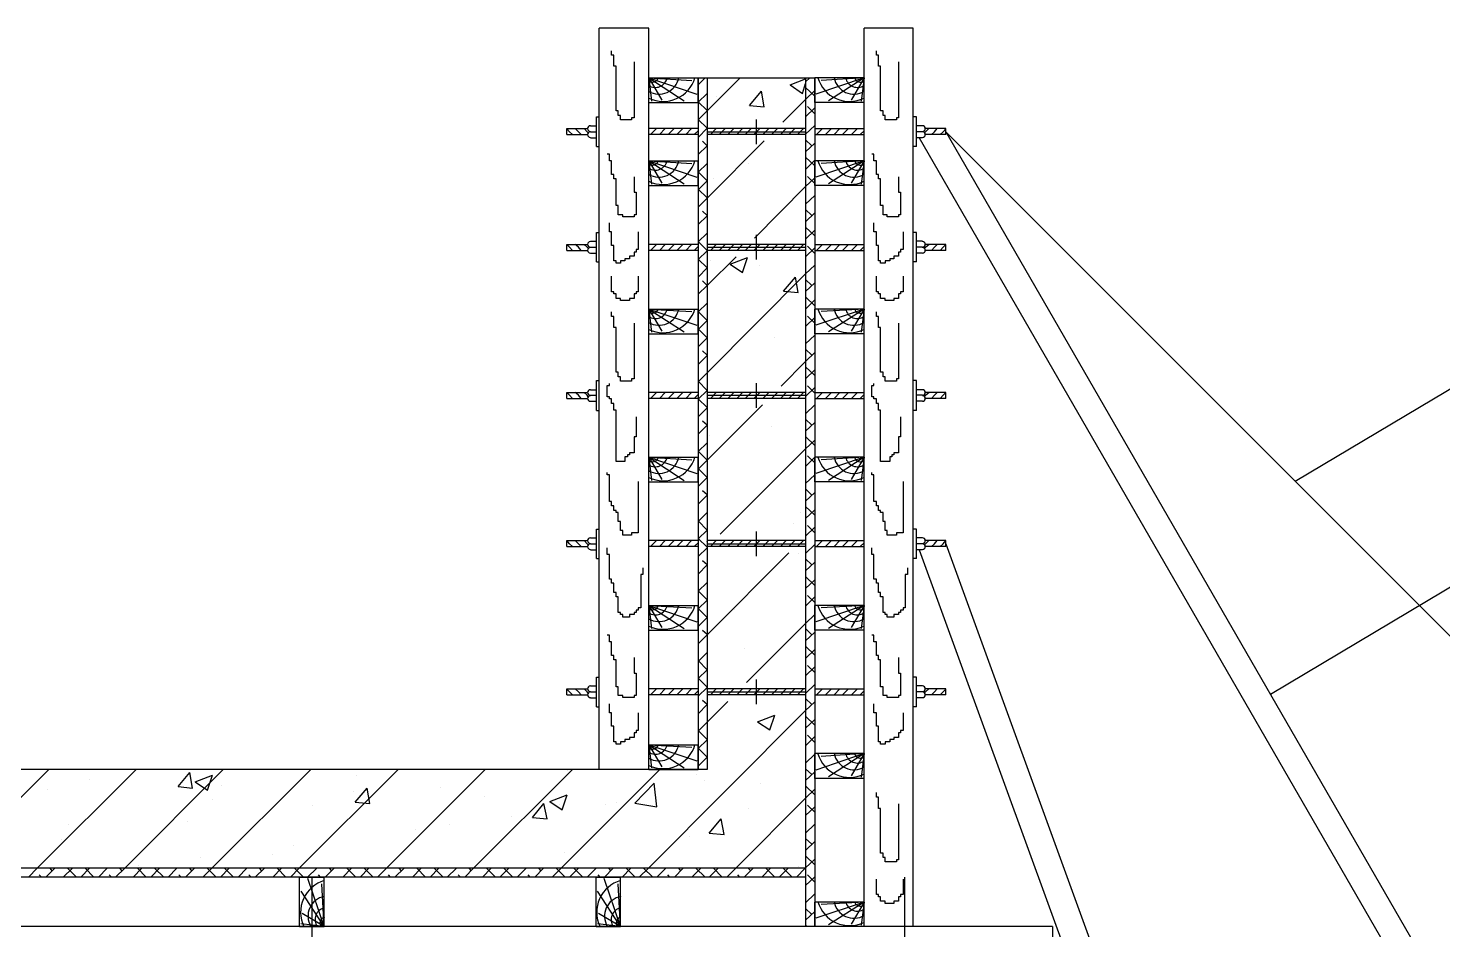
# Model space of a CAD drawing. Header units: metres. Extents: x 0 to 228, y 0 to 136.
# Drawn here: x 99.77 to 139.98, y 82.34 to 107.96 of the extents above; entities that cross this region are included whole.
import ezdxf

# ---------------------------------------------------------------- set-up
doc = ezdxf.new("R2010")
doc.units = ezdxf.units.M
doc.layers.add(' ', color=7, linetype='Continuous')

msp = doc.modelspace()

# ---------------------------------------------------------------- linework, layer by layer
at = {"layer": ' '}
for p, q in [((116, 86.9), (116, 107.96)), ((117.41, 107.96), (116, 107.96)), ((117.41, 86.9), (117.41, 107.96)), ((123.53, 82.43), (123.53, 107.96)), ((124.93, 107.96), (123.53, 107.96)), ((124.93, 82.43), (124.93, 107.96)), ((116.35, 107.2), (116.35, 107.32)), ((116.42, 107.2), (116.35, 107.2)), ((116.42, 106.88), (116.42, 107.2)), ((116.99, 107.01), (116.99, 105.42)), ((123.88, 107.2), (123.88, 107.32)), ((123.94, 107.2), (123.88, 107.2)), ((123.94, 106.88), (123.94, 107.2)), ((124.51, 107.01), (124.51, 105.42)), ((116.48, 106.88), (116.42, 106.88)), ((116.48, 105.61), (116.48, 106.88)), ((124, 106.88), (123.94, 106.88)), ((124, 105.61), (124, 106.88)), ((117.41, 105.85), (117.41, 106.55)), ((117.41, 106.55), (118.42, 105.9)), ((117.41, 106.55), (117.78, 105.92)), ((117.41, 106.55), (117.49, 105.89)), ((117.41, 106.55), (118.63, 106.48)), ((117.41, 106.55), (118.81, 106.55)), ((117.41, 106.55), (118.78, 106.09)), ((118.81, 106.55), (118.81, 86.9)), ((118.81, 106.55), (119.07, 106.55)), ((118.81, 105.85), (118.81, 106.55)), ((118.81, 106.35), (119.01, 106.55)), ((118.82, 106.36), (118.81, 106.37)), ((119.07, 106.55), (119.07, 86.9)), ((119.07, 106.55), (121.87, 106.55)), ((119.07, 105.61), (120.01, 106.55)), ((119.44, 106.54), (119.44, 106.54)), ((121.43, 106.35), (121.87, 106.52)), ((121.43, 106.35), (121.78, 106.11)), ((121.78, 106.11), (121.87, 106.39)), ((121.87, 106.55), (121.87, 84.09)), ((121.87, 106.55), (122.13, 106.55)), ((121.87, 106.44), (121.99, 106.55)), ((122.13, 106.03), (121.87, 106.28)), ((121.87, 105.94), (122.13, 106.19)), ((122.13, 106.55), (122.13, 82.43)), ((123.53, 106.55), (122.13, 106.55)), ((122.13, 105.85), (122.13, 106.55)), ((123.53, 106.55), (122.16, 106.09)), ((123.53, 106.55), (122.31, 106.48)), ((123.53, 106.55), (122.52, 105.9)), ((123.53, 106.55), (123.16, 105.92)), ((123.53, 106.55), (123.45, 105.89)), ((123.53, 105.85), (123.53, 106.55)), ((117.41, 105.85), (118.81, 105.85)), ((118.81, 105.86), (119.07, 106.11)), ((119.07, 105.62), (118.81, 105.87)), ((119.33, 106.02), (119.33, 106.02)), ((120.27, 105.77), (120.61, 106.17)), ((120.27, 105.77), (120.69, 105.73)), ((120.69, 105.73), (120.61, 106.17)), ((121.22, 105.29), (121.87, 105.94)), ((123.53, 105.85), (122.13, 105.85)), ((115.92, 104.6), (115.92, 105.44)), ((115.92, 105.44), (116, 105.44)), ((116, 104.6), (116, 105.44)), ((116.54, 105.61), (116.48, 105.61)), ((116.54, 105.48), (116.54, 105.61)), ((116.61, 105.48), (116.54, 105.48)), ((116.61, 105.36), (116.61, 105.48)), ((116.99, 105.42), (116.92, 105.42)), ((116.92, 105.42), (116.92, 105.36)), ((118.81, 105.36), (119.07, 105.61)), ((119.07, 105.12), (118.81, 105.37)), ((120.47, 104.67), (120.47, 105.37)), ((121.87, 105.44), (122.13, 105.7)), ((122.13, 105.53), (121.92, 105.74)), ((124.07, 105.61), (124, 105.61)), ((124.07, 105.48), (124.07, 105.61)), ((124.13, 105.48), (124.07, 105.48)), ((124.13, 105.36), (124.13, 105.48)), ((124.45, 105.42), (124.45, 105.36)), ((124.51, 105.42), (124.45, 105.42)), ((124.93, 104.6), (124.93, 105.44)), ((125.02, 105.44), (124.93, 105.44)), ((125.02, 104.6), (125.02, 105.44)), ((115.08, 104.94), (115.08, 105.11)), ((115.08, 105.11), (115.67, 105.11)), ((115.16, 105.02), (115.08, 105.1)), ((115.24, 104.94), (115.16, 105.02)), ((115.41, 105.02), (115.32, 105.11)), ((115.49, 104.94), (115.41, 105.02)), ((115.66, 105.02), (115.57, 105.11)), ((115.69, 104.99), (115.66, 105.02)), ((115.75, 105.19), (115.92, 105.19)), ((115.75, 105.02), (115.92, 105.02)), ((116.92, 105.36), (116.61, 105.36)), ((118.81, 105.11), (117.41, 105.11)), ((117.46, 104.94), (117.63, 105.11)), ((117.71, 104.94), (117.88, 105.11)), ((117.96, 104.94), (118.13, 105.11)), ((118.21, 104.94), (118.38, 105.11)), ((118.46, 104.94), (118.62, 105.11)), ((118.7, 104.94), (118.81, 105.05)), ((118.81, 104.86), (119.07, 105.12)), ((121.87, 105.11), (119.07, 105.11)), ((119.07, 105.09), (119.08, 105.11)), ((119.07, 105.02), (121.87, 105.02)), ((119.16, 104.94), (119.33, 105.11)), ((119.41, 104.94), (119.58, 105.11)), ((119.66, 104.94), (119.83, 105.11)), ((119.91, 104.94), (120.07, 105.11)), ((120.15, 104.94), (120.32, 105.11)), ((120.4, 104.94), (120.57, 105.11)), ((120.65, 104.94), (120.82, 105.11)), ((120.9, 104.94), (121.07, 105.11)), ((121.15, 104.94), (121.32, 105.11)), ((121.39, 104.94), (121.56, 105.11)), ((121.64, 104.94), (121.81, 105.11)), ((121.87, 104.95), (122.13, 105.2)), ((122.13, 105.11), (123.53, 105.11)), ((122.18, 104.94), (122.35, 105.11)), ((122.43, 104.94), (122.6, 105.11)), ((122.68, 104.94), (122.84, 105.11)), ((122.92, 104.94), (123.09, 105.11)), ((123.17, 104.94), (123.34, 105.11)), ((123.42, 104.94), (123.53, 105.05)), ((124.45, 105.36), (124.13, 105.36)), ((125.19, 105.19), (125.02, 105.19)), ((125.19, 105.02), (125.02, 105.02)), ((125.25, 104.99), (125.28, 105.02)), ((125.86, 105.11), (125.27, 105.11)), ((125.28, 105.02), (125.37, 105.11)), ((125.45, 104.94), (125.53, 105.02)), ((125.53, 105.02), (125.61, 105.11)), ((125.69, 104.94), (125.78, 105.02)), ((125.78, 105.02), (125.86, 105.1)), ((125.86, 104.94), (125.86, 105.11)), ((125.86, 105.02), (139.9, 80.7)), ((125.86, 105.02), (150.18, 80.7)), ((115.08, 104.94), (115.67, 104.94)), ((115.75, 104.85), (115.92, 104.85)), ((115.92, 104.6), (116, 104.6)), ((118.81, 104.94), (117.41, 104.94)), ((118.81, 104.37), (119.07, 104.62)), ((119.07, 104.62), (118.94, 104.75)), ((121.87, 104.94), (119.07, 104.94)), ((119.07, 103.13), (120.69, 104.76)), ((122.05, 104.62), (121.87, 104.79)), ((121.87, 104.45), (122.13, 104.7)), ((122.13, 104.94), (123.53, 104.94)), ((125.02, 104.6), (124.93, 104.6)), ((125.19, 104.85), (125.02, 104.85)), ((125.1, 104.85), (139.14, 80.54)), ((125.86, 104.94), (125.27, 104.94)), ((116.29, 104.38), (116.23, 104.38)), ((116.29, 104.19), (116.29, 104.38)), ((116.35, 104.19), (116.29, 104.19)), ((116.35, 103.81), (116.35, 104.19)), ((117.41, 103.49), (117.41, 104.19)), ((117.41, 104.19), (118.78, 103.73)), ((117.41, 104.19), (118.81, 104.19)), ((117.41, 104.19), (118.63, 104.12)), ((117.41, 104.19), (117.49, 103.53)), ((117.41, 104.19), (117.78, 103.56)), ((117.41, 104.19), (118.42, 103.54)), ((118.82, 104.37), (118.81, 104.38)), ((118.81, 103.49), (118.81, 104.19)), ((122.13, 104.05), (121.87, 104.3)), ((121.87, 103.95), (122.13, 104.21)), ((122.13, 103.49), (122.13, 104.19)), ((123.53, 104.19), (122.13, 104.19)), ((123.53, 104.19), (122.16, 103.73)), ((123.53, 104.19), (122.31, 104.12)), ((123.53, 104.19), (122.52, 103.54)), ((123.53, 104.19), (123.16, 103.56)), ((123.53, 104.19), (123.45, 103.53)), ((123.53, 103.49), (123.53, 104.19)), ((123.81, 104.38), (123.75, 104.38)), ((123.81, 104.19), (123.81, 104.38)), ((123.88, 104.19), (123.81, 104.19)), ((123.88, 103.81), (123.88, 104.19)), ((116.42, 103.81), (116.35, 103.81)), ((116.42, 103.68), (116.42, 103.81)), ((118.81, 103.87), (119.07, 104.12)), ((119.07, 103.63), (118.81, 103.88)), ((120.25, 104.12), (120.25, 104.12)), ((123.94, 103.81), (123.88, 103.81)), ((123.94, 103.68), (123.94, 103.81)), ((116.48, 103.68), (116.42, 103.68)), ((116.48, 102.92), (116.48, 103.68)), ((116.99, 103.74), (116.99, 103.3)), ((117.41, 103.49), (118.81, 103.49)), ((118.81, 103.37), (119.07, 103.63)), ((119.07, 103.14), (118.81, 103.39)), ((119.24, 103.68), (119.24, 103.68)), ((120.42, 102), (121.87, 103.46)), ((121.87, 103.46), (122.13, 103.71)), ((122.13, 103.55), (121.92, 103.75)), ((123.53, 103.49), (122.13, 103.49)), ((124, 103.68), (123.94, 103.68)), ((124, 102.92), (124, 103.68)), ((124.51, 103.74), (124.51, 103.3)), ((116.99, 103.3), (117.05, 103.3)), ((117.05, 103.3), (117.05, 102.66)), ((118.81, 102.88), (119.07, 103.13)), ((121.87, 102.96), (122.13, 103.21)), ((124.51, 103.3), (124.57, 103.3)), ((124.57, 103.3), (124.57, 102.66)), ((116.54, 102.92), (116.48, 102.92)), ((116.54, 102.66), (116.54, 102.92)), ((116.67, 102.66), (116.54, 102.66)), ((116.67, 102.6), (116.67, 102.66)), ((116.99, 102.6), (116.67, 102.6)), ((116.99, 102.66), (116.99, 102.6)), ((117.05, 102.66), (116.99, 102.66)), ((118.81, 102.38), (119.07, 102.63)), ((119.07, 102.64), (118.94, 102.76)), ((122.05, 102.64), (121.87, 102.81)), ((121.87, 102.46), (122.13, 102.72)), ((124.07, 102.92), (124, 102.92)), ((124.07, 102.66), (124.07, 102.92)), ((124.19, 102.66), (124.07, 102.66)), ((124.19, 102.6), (124.19, 102.66)), ((124.51, 102.6), (124.19, 102.6)), ((124.51, 102.66), (124.51, 102.6)), ((124.57, 102.66), (124.51, 102.66)), ((115.92, 102.16), (116, 102.16)), ((115.92, 101.32), (115.92, 102.16)), ((116, 101.32), (116, 102.16)), ((116.29, 102.18), (116.29, 102.43)), ((116.35, 102.18), (116.29, 102.18)), ((116.35, 101.79), (116.35, 102.18)), ((117.11, 102.18), (117.11, 101.73)), ((118.82, 102.39), (118.81, 102.4)), ((122.13, 102.06), (121.87, 102.31)), ((121.87, 101.97), (122.13, 102.22)), ((123.81, 102.18), (123.81, 102.43)), ((123.88, 102.18), (123.81, 102.18)), ((123.88, 101.79), (123.88, 102.18)), ((124.64, 102.18), (124.64, 101.73)), ((125.02, 102.16), (124.93, 102.16)), ((124.93, 101.32), (124.93, 102.16)), ((125.02, 101.32), (125.02, 102.16)), ((115.08, 101.82), (115.67, 101.82)), ((115.08, 101.65), (115.08, 101.82)), ((115.16, 101.74), (115.08, 101.82)), ((115.41, 101.74), (115.32, 101.82)), ((115.66, 101.74), (115.57, 101.82)), ((115.75, 101.91), (115.92, 101.91)), ((116.42, 101.79), (116.35, 101.79)), ((116.42, 101.35), (116.42, 101.79)), ((118.81, 101.82), (117.41, 101.82)), ((117.46, 101.65), (117.63, 101.82)), ((117.71, 101.65), (117.88, 101.82)), ((117.96, 101.65), (118.13, 101.82)), ((118.21, 101.65), (118.38, 101.82)), ((118.46, 101.65), (118.62, 101.82)), ((118.7, 101.65), (118.81, 101.76)), ((118.81, 101.89), (119.07, 102.14)), ((119.07, 101.65), (118.81, 101.9)), ((121.87, 101.82), (119.07, 101.82)), ((119.07, 101.81), (119.08, 101.82)), ((119.16, 101.65), (119.33, 101.82)), ((119.41, 101.65), (119.58, 101.82)), ((119.66, 101.65), (119.83, 101.82)), ((119.91, 101.65), (120.07, 101.82)), ((120.15, 101.65), (120.32, 101.82)), ((120.4, 101.65), (120.57, 101.82)), ((120.47, 101.39), (120.47, 102.09)), ((120.65, 101.65), (120.82, 101.82)), ((120.9, 101.65), (121.07, 101.82)), ((121.15, 101.65), (121.32, 101.82)), ((121.39, 101.65), (121.56, 101.82)), ((121.64, 101.65), (121.81, 101.82)), ((122.13, 101.56), (121.92, 101.77)), ((122.13, 101.82), (123.53, 101.82)), ((122.18, 101.65), (122.35, 101.82)), ((122.43, 101.65), (122.6, 101.82)), ((122.68, 101.65), (122.84, 101.82)), ((122.92, 101.65), (123.09, 101.82)), ((123.17, 101.65), (123.34, 101.82)), ((123.42, 101.65), (123.53, 101.76)), ((123.94, 101.79), (123.88, 101.79)), ((123.94, 101.35), (123.94, 101.79)), ((125.19, 101.91), (125.02, 101.91)), ((125.86, 101.82), (125.27, 101.82)), ((125.28, 101.74), (125.37, 101.82)), ((125.53, 101.74), (125.61, 101.82)), ((125.78, 101.74), (125.86, 101.82)), ((125.86, 101.65), (125.86, 101.82)), ((115.08, 101.65), (115.67, 101.65)), ((115.24, 101.65), (115.16, 101.74)), ((115.49, 101.65), (115.41, 101.74)), ((115.69, 101.71), (115.66, 101.74)), ((115.75, 101.74), (115.92, 101.74)), ((115.75, 101.57), (115.92, 101.57)), ((116.48, 101.35), (116.42, 101.35)), ((116.48, 101.29), (116.48, 101.35)), ((116.61, 101.35), (116.61, 101.29)), ((116.73, 101.35), (116.61, 101.35)), ((116.86, 101.41), (116.73, 101.41)), ((116.73, 101.41), (116.73, 101.35)), ((116.86, 101.48), (116.86, 101.41)), ((116.99, 101.48), (116.86, 101.48)), ((117.05, 101.6), (116.99, 101.6)), ((116.99, 101.6), (116.99, 101.48)), ((117.11, 101.67), (117.05, 101.67)), ((117.05, 101.67), (117.05, 101.6)), ((117.11, 101.73), (117.11, 101.67)), ((118.81, 101.65), (117.41, 101.65)), ((118.81, 101.39), (119.07, 101.64)), ((119.07, 101.15), (118.81, 101.4)), ((119.07, 101.74), (121.87, 101.74)), ((121.87, 101.65), (119.07, 101.65)), ((119.07, 100.65), (119.89, 101.47)), ((119.16, 101.35), (119.16, 101.35)), ((119.72, 101.26), (120.22, 101.45)), ((120.07, 101.02), (120.22, 101.45)), ((121.87, 101.47), (122.13, 101.72)), ((122.13, 101.65), (123.53, 101.65)), ((124, 101.35), (123.94, 101.35)), ((124, 101.29), (124, 101.35)), ((124.13, 101.35), (124.13, 101.29)), ((124.26, 101.35), (124.13, 101.35)), ((124.26, 101.41), (124.26, 101.35)), ((124.38, 101.41), (124.26, 101.41)), ((124.51, 101.48), (124.38, 101.48)), ((124.38, 101.48), (124.38, 101.41)), ((124.51, 101.6), (124.51, 101.48)), ((124.57, 101.6), (124.51, 101.6)), ((124.57, 101.67), (124.57, 101.6)), ((124.64, 101.67), (124.57, 101.67)), ((124.64, 101.73), (124.64, 101.67)), ((125.19, 101.74), (125.02, 101.74)), ((125.19, 101.57), (125.02, 101.57)), ((125.25, 101.71), (125.28, 101.74)), ((125.86, 101.65), (125.27, 101.65)), ((125.45, 101.65), (125.53, 101.74)), ((125.69, 101.65), (125.78, 101.74)), ((115.92, 101.32), (116, 101.32)), ((116.61, 101.29), (116.48, 101.29)), ((118.81, 100.89), (119.07, 101.15)), ((119.07, 98.17), (121.87, 100.98)), ((119.72, 101.26), (120.07, 101.02)), ((120.55, 101.22), (120.55, 101.22)), ((121.87, 100.98), (122.13, 101.23)), ((124.13, 101.29), (124, 101.29)), ((125.02, 101.32), (124.93, 101.32)), ((116.35, 100.47), (116.35, 100.92)), ((117.11, 100.92), (117.11, 100.47)), ((118.81, 100.4), (119.07, 100.65)), ((119.07, 100.65), (118.94, 100.78)), ((121.24, 100.49), (121.58, 100.89)), ((121.66, 100.45), (121.58, 100.89)), ((122.05, 100.65), (121.87, 100.82)), ((121.87, 100.48), (122.13, 100.73)), ((123.88, 100.47), (123.88, 100.92)), ((124.64, 100.92), (124.64, 100.47)), ((116.42, 100.47), (116.35, 100.47)), ((116.42, 100.41), (116.42, 100.47)), ((116.48, 100.41), (116.42, 100.41)), ((116.48, 100.28), (116.48, 100.41)), ((116.61, 100.28), (116.48, 100.28)), ((116.61, 100.22), (116.61, 100.28)), ((116.86, 100.22), (116.61, 100.22)), ((116.86, 100.28), (116.86, 100.22)), ((116.99, 100.28), (116.86, 100.28)), ((117.05, 100.41), (116.99, 100.41)), ((116.99, 100.41), (116.99, 100.28)), ((117.05, 100.47), (117.05, 100.41)), ((117.11, 100.47), (117.05, 100.47)), ((118.82, 100.4), (118.81, 100.41)), ((118.81, 99.9), (119.07, 100.15)), ((121.24, 100.49), (121.66, 100.45)), ((122.13, 100.07), (121.87, 100.33)), ((121.87, 99.98), (122.13, 100.24)), ((123.94, 100.47), (123.88, 100.47)), ((123.94, 100.41), (123.94, 100.47)), ((124, 100.41), (123.94, 100.41)), ((124, 100.28), (124, 100.41)), ((124.13, 100.28), (124, 100.28)), ((124.13, 100.22), (124.13, 100.28)), ((124.38, 100.22), (124.13, 100.22)), ((124.51, 100.28), (124.38, 100.28)), ((124.38, 100.28), (124.38, 100.22)), ((124.51, 100.41), (124.51, 100.28)), ((124.57, 100.41), (124.51, 100.41)), ((124.64, 100.47), (124.57, 100.47)), ((124.57, 100.47), (124.57, 100.41)), ((116.35, 99.77), (116.35, 99.9)), ((116.42, 99.77), (116.35, 99.77)), ((116.42, 99.46), (116.42, 99.77)), ((117.41, 99.98), (118.78, 99.52)), ((117.41, 99.98), (118.81, 99.98)), ((117.41, 99.98), (118.63, 99.91)), ((117.41, 99.28), (117.41, 99.98)), ((117.41, 99.98), (117.49, 99.32)), ((117.41, 99.98), (117.78, 99.35)), ((117.41, 99.98), (118.42, 99.33)), ((118.81, 99.28), (118.81, 99.98)), ((119.07, 99.66), (118.81, 99.91)), ((121.87, 99.49), (122.13, 99.74)), ((122.13, 99.58), (121.92, 99.78)), ((122.13, 99.28), (122.13, 99.98)), ((123.53, 99.98), (122.13, 99.98)), ((123.53, 99.98), (122.16, 99.52)), ((123.53, 99.98), (122.31, 99.91)), ((123.53, 99.98), (122.52, 99.33)), ((123.53, 99.98), (123.16, 99.35)), ((123.53, 99.98), (123.45, 99.32)), ((123.53, 99.28), (123.53, 99.98)), ((123.88, 99.77), (123.88, 99.9)), ((123.94, 99.77), (123.88, 99.77)), ((123.94, 99.46), (123.94, 99.77)), ((116.48, 99.46), (116.42, 99.46)), ((116.48, 98.19), (116.48, 99.46)), ((116.99, 99.58), (116.99, 98)), ((118.81, 99.4), (119.07, 99.66)), ((119.07, 99.16), (118.81, 99.42)), ((124, 99.46), (123.94, 99.46)), ((124, 98.19), (124, 99.46)), ((124.51, 99.58), (124.51, 98)), ((117.41, 99.28), (118.81, 99.28)), ((118.81, 98.91), (119.07, 99.16)), ((119.07, 99.01), (119.07, 99.01)), ((120.99, 99.17), (120.99, 99.17)), ((121.87, 98.99), (122.13, 99.24)), ((123.53, 99.28), (122.13, 99.28)), ((118.81, 98.41), (119.07, 98.66)), ((119.07, 98.67), (118.94, 98.79)), ((122.05, 98.67), (121.87, 98.84)), ((121.87, 98.49), (122.13, 98.75)), ((116.54, 98.19), (116.48, 98.19)), ((116.54, 98.06), (116.54, 98.19)), ((118.82, 98.42), (118.81, 98.42)), ((118.81, 97.91), (119.07, 98.17)), ((121.17, 97.79), (121.87, 98.49)), ((122.13, 98.09), (121.87, 98.34)), ((121.87, 98), (122.13, 98.25)), ((124.07, 98.19), (124, 98.19)), ((124.07, 98.06), (124.07, 98.19)), ((135.79, 95.09), (141.21, 98.32)), ((115.92, 97.1), (115.92, 97.95)), ((115.92, 97.95), (116, 97.95)), ((116, 97.1), (116, 97.95)), ((116.23, 97.81), (116.29, 97.81)), ((116.23, 97.49), (116.23, 97.81)), ((116.29, 97.81), (116.29, 97.87)), ((116.61, 98.06), (116.54, 98.06)), ((116.61, 97.93), (116.61, 98.06)), ((116.92, 97.93), (116.61, 97.93)), ((116.92, 98), (116.92, 97.93)), ((116.99, 98), (116.92, 98)), ((119.07, 97.67), (118.81, 97.93)), ((120.47, 97.17), (120.47, 97.88)), ((121.87, 97.5), (122.13, 97.75)), ((122.13, 97.59), (121.92, 97.8)), ((123.75, 97.49), (123.75, 97.81)), ((123.75, 97.81), (123.81, 97.81)), ((123.81, 97.81), (123.81, 97.87)), ((124.13, 98.06), (124.07, 98.06)), ((124.13, 97.93), (124.13, 98.06)), ((124.45, 97.93), (124.13, 97.93)), ((124.51, 98), (124.45, 98)), ((124.45, 98), (124.45, 97.93)), ((124.93, 97.1), (124.93, 97.95)), ((125.02, 97.95), (124.93, 97.95)), ((125.02, 97.1), (125.02, 97.95)), ((115.08, 97.61), (115.67, 97.61)), ((115.08, 97.44), (115.08, 97.61)), ((115.16, 97.53), (115.08, 97.61)), ((115.08, 97.44), (115.67, 97.44)), ((115.24, 97.44), (115.16, 97.53)), ((115.41, 97.53), (115.32, 97.61)), ((115.49, 97.44), (115.41, 97.53)), ((115.66, 97.53), (115.57, 97.61)), ((115.69, 97.49), (115.66, 97.53)), ((115.75, 97.69), (115.92, 97.69)), ((115.75, 97.53), (115.92, 97.53)), ((115.75, 97.36), (115.92, 97.36)), ((116.29, 97.49), (116.23, 97.49)), ((116.29, 97.43), (116.29, 97.49)), ((116.35, 97.43), (116.29, 97.43)), ((116.35, 97.3), (116.35, 97.43)), ((118.81, 97.61), (117.41, 97.61)), ((118.81, 97.44), (117.41, 97.44)), ((117.46, 97.44), (117.63, 97.61)), ((117.71, 97.44), (117.88, 97.61)), ((117.96, 97.44), (118.13, 97.61)), ((118.21, 97.44), (118.38, 97.61)), ((118.46, 97.44), (118.62, 97.61)), ((118.7, 97.44), (118.81, 97.55)), ((118.81, 97.42), (119.07, 97.67)), ((119.07, 97.18), (118.81, 97.43)), ((121.87, 97.61), (119.07, 97.61)), ((119.07, 97.59), (119.08, 97.61)), ((119.07, 97.53), (121.87, 97.53)), ((121.87, 97.44), (119.07, 97.44)), ((119.16, 97.44), (119.33, 97.61)), ((119.41, 97.44), (119.58, 97.61)), ((119.66, 97.44), (119.83, 97.61)), ((119.91, 97.44), (120.07, 97.61)), ((120.15, 97.44), (120.32, 97.61)), ((120.4, 97.44), (120.57, 97.61)), ((120.65, 97.44), (120.82, 97.61)), ((120.9, 97.44), (121.07, 97.61)), ((121.15, 97.44), (121.32, 97.61)), ((121.39, 97.44), (121.56, 97.61)), ((121.64, 97.44), (121.81, 97.61)), ((122.13, 97.61), (123.53, 97.61)), ((122.13, 97.44), (123.53, 97.44)), ((122.18, 97.44), (122.35, 97.61)), ((122.43, 97.44), (122.6, 97.61)), ((122.68, 97.44), (122.84, 97.61)), ((122.92, 97.44), (123.09, 97.61)), ((123.17, 97.44), (123.34, 97.61)), ((123.42, 97.44), (123.53, 97.55)), ((123.81, 97.49), (123.75, 97.49)), ((123.81, 97.43), (123.81, 97.49)), ((123.88, 97.43), (123.81, 97.43)), ((123.88, 97.3), (123.88, 97.43)), ((125.19, 97.69), (125.02, 97.69)), ((125.19, 97.53), (125.02, 97.53)), ((125.19, 97.36), (125.02, 97.36)), ((125.25, 97.49), (125.28, 97.53)), ((125.86, 97.61), (125.27, 97.61)), ((125.86, 97.44), (125.27, 97.44)), ((125.28, 97.53), (125.37, 97.61)), ((125.45, 97.44), (125.53, 97.53)), ((125.53, 97.53), (125.61, 97.61)), ((125.69, 97.44), (125.78, 97.53)), ((125.78, 97.53), (125.86, 97.61)), ((125.86, 97.44), (125.86, 97.61)), ((115.92, 97.1), (116, 97.1)), ((116.42, 97.3), (116.35, 97.3)), ((116.42, 97.11), (116.42, 97.3)), ((116.48, 97.11), (116.42, 97.11)), ((116.48, 95.65), (116.48, 97.11)), ((118.81, 96.92), (119.07, 97.17)), ((119.07, 95.69), (120.64, 97.26)), ((121.87, 97), (122.13, 97.26)), ((123.94, 97.3), (123.88, 97.3)), ((123.94, 97.11), (123.94, 97.3)), ((124, 97.11), (123.94, 97.11)), ((124, 95.65), (124, 97.11)), ((125.02, 97.1), (124.93, 97.1)), ((117.05, 96.92), (117.05, 96.35)), ((118.81, 96.43), (119.07, 96.68)), ((119.07, 96.68), (118.94, 96.8)), ((120.9, 96.63), (120.9, 96.63)), ((122.05, 96.68), (121.87, 96.85)), ((121.87, 96.51), (122.13, 96.76)), ((124.57, 96.92), (124.57, 96.35)), ((116.99, 96.35), (116.99, 95.9)), ((117.05, 96.35), (116.99, 96.35)), ((118.82, 96.43), (118.81, 96.44)), ((118.81, 95.93), (119.07, 96.18)), ((119.14, 96.4), (119.14, 96.4)), ((122.13, 96.1), (121.87, 96.36)), ((121.87, 96.01), (122.13, 96.26)), ((124.57, 96.35), (124.51, 96.35)), ((124.51, 96.35), (124.51, 95.9)), ((116.8, 95.78), (116.73, 95.78)), ((116.73, 95.78), (116.73, 95.65)), ((116.86, 95.84), (116.8, 95.84)), ((116.8, 95.84), (116.8, 95.78)), ((116.86, 95.9), (116.86, 95.84)), ((116.99, 95.9), (116.86, 95.9)), ((117.41, 95.77), (118.78, 95.31)), ((117.41, 95.07), (117.41, 95.77)), ((117.41, 95.77), (117.49, 95.11)), ((117.41, 95.77), (117.78, 95.14)), ((117.41, 95.77), (118.42, 95.11)), ((117.41, 95.77), (118.81, 95.77)), ((117.41, 95.77), (118.63, 95.7)), ((119.07, 95.69), (118.81, 95.94)), ((118.81, 95.07), (118.81, 95.77)), ((119.44, 93.58), (121.87, 96.01)), ((121.87, 95.51), (122.13, 95.77)), ((122.13, 95.61), (121.92, 95.81)), ((122.13, 95.07), (122.13, 95.77)), ((123.53, 95.77), (122.13, 95.77)), ((123.53, 95.77), (122.16, 95.31)), ((123.53, 95.77), (122.31, 95.7)), ((123.53, 95.77), (122.52, 95.11)), ((123.53, 95.77), (123.16, 95.14)), ((123.53, 95.77), (123.45, 95.11)), ((123.53, 95.07), (123.53, 95.77)), ((124.26, 95.78), (124.26, 95.65)), ((124.32, 95.78), (124.26, 95.78)), ((124.32, 95.84), (124.32, 95.78)), ((124.38, 95.84), (124.32, 95.84)), ((124.51, 95.9), (124.38, 95.9)), ((124.38, 95.9), (124.38, 95.84)), ((116.23, 95.27), (116.23, 95.34)), ((116.73, 95.65), (116.48, 95.65)), ((118.81, 95.43), (119.07, 95.69)), ((119.07, 95.19), (118.81, 95.45)), ((123.75, 95.27), (123.75, 95.34)), ((124.26, 95.65), (124, 95.65)), ((116.29, 95.27), (116.23, 95.27)), ((116.29, 94.51), (116.29, 95.27)), ((117.11, 95.08), (117.11, 93.62)), ((117.41, 95.07), (118.81, 95.07)), ((118.81, 94.94), (119.07, 95.19)), ((121.87, 95.02), (122.13, 95.27)), ((123.53, 95.07), (122.13, 95.07)), ((123.81, 95.27), (123.75, 95.27)), ((123.81, 94.51), (123.81, 95.27)), ((124.64, 95.08), (124.64, 93.62)), ((116.35, 94.51), (116.29, 94.51)), ((116.35, 94.39), (116.35, 94.51)), ((118.81, 94.44), (119.07, 94.69)), ((119.07, 94.7), (118.94, 94.82)), ((122.05, 94.69), (121.87, 94.87)), ((121.87, 94.52), (122.13, 94.77)), ((123.88, 94.51), (123.81, 94.51)), ((123.88, 94.39), (123.88, 94.51)), ((116.42, 94.39), (116.35, 94.39)), ((116.42, 94.26), (116.42, 94.39)), ((116.48, 94.26), (116.42, 94.26)), ((116.48, 94.2), (116.48, 94.26)), ((116.54, 94.2), (116.48, 94.2)), ((116.54, 93.94), (116.54, 94.2)), ((118.82, 94.45), (118.81, 94.45)), ((118.81, 93.94), (119.07, 94.2)), ((121.71, 94.21), (121.71, 94.21)), ((122.13, 94.12), (121.87, 94.37)), ((121.87, 94.03), (122.13, 94.28)), ((123.94, 94.39), (123.88, 94.39)), ((123.94, 94.26), (123.94, 94.39)), ((124, 94.26), (123.94, 94.26)), ((124, 94.2), (124, 94.26)), ((124.07, 94.2), (124, 94.2)), ((124.07, 93.94), (124.07, 94.2)), ((115.92, 92.89), (115.92, 93.73)), ((115.92, 93.73), (116, 93.73)), ((116, 92.89), (116, 93.73)), ((116.61, 93.94), (116.54, 93.94)), ((116.61, 93.69), (116.61, 93.94)), ((119.07, 93.7), (118.81, 93.96)), ((121.53, 93.9), (121.53, 93.9)), ((121.87, 93.53), (122.13, 93.78)), ((122.13, 93.62), (121.92, 93.83)), ((124.13, 93.94), (124.07, 93.94)), ((124.13, 93.69), (124.13, 93.94)), ((124.93, 92.89), (124.93, 93.73)), ((125.02, 93.73), (124.93, 93.73)), ((125.02, 92.89), (125.02, 93.73)), ((115.08, 93.4), (115.67, 93.4)), ((115.08, 93.23), (115.08, 93.4)), ((115.16, 93.31), (115.08, 93.4)), ((115.24, 93.23), (115.16, 93.31)), ((115.41, 93.31), (115.32, 93.4)), ((115.49, 93.23), (115.41, 93.31)), ((115.66, 93.31), (115.57, 93.4)), ((115.69, 93.28), (115.66, 93.31)), ((115.75, 93.48), (115.92, 93.48)), ((115.75, 93.31), (115.92, 93.31)), ((116.67, 93.69), (116.61, 93.69)), ((116.67, 93.56), (116.67, 93.69)), ((116.92, 93.56), (116.67, 93.56)), ((116.92, 93.62), (116.92, 93.56)), ((117.11, 93.62), (116.92, 93.62)), ((118.81, 93.4), (117.41, 93.4)), ((117.46, 93.23), (117.63, 93.4)), ((117.71, 93.23), (117.88, 93.4)), ((117.96, 93.23), (118.13, 93.4)), ((118.21, 93.23), (118.38, 93.4)), ((118.46, 93.23), (118.62, 93.4)), ((118.7, 93.23), (118.81, 93.34)), ((118.81, 93.45), (119.07, 93.7)), ((119.07, 93.21), (118.81, 93.46)), ((121.87, 93.4), (119.07, 93.4)), ((119.07, 93.38), (119.08, 93.4)), ((119.07, 93.31), (121.87, 93.31)), ((119.16, 93.23), (119.33, 93.4)), ((119.41, 93.23), (119.58, 93.4)), ((119.66, 93.23), (119.83, 93.4)), ((119.91, 93.23), (120.07, 93.4)), ((120.15, 93.23), (120.32, 93.4)), ((120.4, 93.23), (120.57, 93.4)), ((120.47, 92.96), (120.47, 93.66)), ((120.65, 93.23), (120.82, 93.4)), ((120.9, 93.23), (121.07, 93.4)), ((121.15, 93.23), (121.32, 93.4)), ((121.39, 93.23), (121.56, 93.4)), ((121.64, 93.23), (121.81, 93.4)), ((122.13, 93.4), (123.53, 93.4)), ((122.18, 93.23), (122.35, 93.4)), ((122.43, 93.23), (122.6, 93.4)), ((122.68, 93.23), (122.84, 93.4)), ((122.92, 93.23), (123.09, 93.4)), ((123.17, 93.23), (123.34, 93.4)), ((123.42, 93.23), (123.53, 93.34)), ((124.19, 93.69), (124.13, 93.69)), ((124.19, 93.56), (124.19, 93.69)), ((124.45, 93.56), (124.19, 93.56)), ((124.64, 93.62), (124.45, 93.62)), ((124.45, 93.62), (124.45, 93.56)), ((125.19, 93.48), (125.02, 93.48)), ((125.19, 93.31), (125.02, 93.31)), ((125.25, 93.28), (125.28, 93.31)), ((125.86, 93.4), (125.27, 93.4)), ((125.28, 93.31), (125.37, 93.4)), ((125.45, 93.23), (125.53, 93.31)), ((125.53, 93.31), (125.61, 93.4)), ((125.69, 93.23), (125.78, 93.31)), ((125.78, 93.31), (125.86, 93.4)), ((125.86, 93.23), (125.86, 93.4)), ((125.86, 93.31), (130.45, 80.7)), ((115.08, 93.23), (115.67, 93.23)), ((115.75, 93.14), (115.92, 93.14)), ((116.23, 93.01), (116.23, 93.2)), ((116.29, 93.01), (116.23, 93.01)), ((116.29, 92.31), (116.29, 93.01)), ((118.81, 93.23), (117.41, 93.23)), ((118.81, 92.95), (119.07, 93.2)), ((121.87, 93.23), (119.07, 93.23)), ((119.07, 90.72), (121.39, 93.05)), ((121.68, 93.03), (121.68, 93.03)), ((121.87, 93.03), (122.13, 93.29)), ((122.13, 93.23), (123.53, 93.23)), ((123.75, 93.01), (123.75, 93.2)), ((123.81, 93.01), (123.75, 93.01)), ((123.81, 92.31), (123.81, 93.01)), ((125.19, 93.14), (125.02, 93.14)), ((125.1, 93.14), (129.69, 80.54)), ((125.86, 93.23), (125.27, 93.23)), ((115.92, 92.89), (116, 92.89)), ((117.24, 92.63), (117.24, 92.44)), ((118.81, 92.45), (119.07, 92.71)), ((119.07, 92.71), (118.94, 92.83)), ((122.05, 92.71), (121.87, 92.88)), ((121.87, 92.54), (122.13, 92.79)), ((124.77, 92.63), (124.77, 92.44)), ((125.02, 92.89), (124.93, 92.89)), ((116.35, 92.31), (116.29, 92.31)), ((116.35, 92.19), (116.35, 92.31)), ((116.42, 92.19), (116.35, 92.19)), ((116.42, 91.93), (116.42, 92.19)), ((117.18, 92.44), (117.18, 91.49)), ((117.24, 92.44), (117.18, 92.44)), ((118.82, 92.46), (118.81, 92.47)), ((118.81, 91.96), (119.07, 92.21)), ((122.13, 92.13), (121.87, 92.38)), ((121.87, 92.04), (122.13, 92.29)), ((123.88, 92.31), (123.81, 92.31)), ((123.88, 92.19), (123.88, 92.31)), ((123.94, 92.19), (123.88, 92.19)), ((123.94, 91.93), (123.94, 92.19)), ((124.77, 92.44), (124.7, 92.44)), ((124.7, 92.44), (124.7, 91.49)), ((135.09, 89.04), (140.51, 92.27)), ((116.48, 91.93), (116.42, 91.93)), ((116.48, 91.8), (116.48, 91.93)), ((116.54, 91.8), (116.48, 91.8)), ((116.54, 91.36), (116.54, 91.8)), ((119.07, 91.72), (118.81, 91.97)), ((118.81, 91.46), (119.07, 91.71)), ((121.87, 91.54), (122.13, 91.8)), ((122.13, 91.64), (121.92, 91.84)), ((124, 91.93), (123.94, 91.93)), ((124, 91.8), (124, 91.93)), ((124.07, 91.8), (124, 91.8)), ((124.07, 91.36), (124.07, 91.8)), ((116.61, 91.36), (116.54, 91.36)), ((116.61, 91.3), (116.61, 91.36)), ((116.67, 91.3), (116.61, 91.3)), ((116.67, 91.23), (116.67, 91.3)), ((116.86, 91.3), (116.86, 91.23)), ((116.99, 91.3), (116.86, 91.3)), ((117.05, 91.36), (116.99, 91.36)), ((116.99, 91.36), (116.99, 91.3)), ((117.11, 91.42), (117.05, 91.42)), ((117.05, 91.42), (117.05, 91.36)), ((117.18, 91.49), (117.11, 91.49)), ((117.11, 91.49), (117.11, 91.42)), ((117.41, 91.56), (118.78, 91.09)), ((117.41, 91.56), (118.81, 91.56)), ((117.41, 91.56), (118.63, 91.49)), ((117.41, 90.86), (117.41, 91.56)), ((117.41, 91.56), (117.49, 90.9)), ((117.41, 91.56), (117.78, 90.93)), ((117.41, 91.56), (118.42, 90.9)), ((118.81, 90.86), (118.81, 91.56)), ((119.07, 91.22), (118.81, 91.47)), ((119.86, 91.44), (119.86, 91.44)), ((121.87, 91.05), (122.13, 91.3)), ((122.13, 90.86), (122.13, 91.56)), ((123.53, 91.56), (122.13, 91.56)), ((123.53, 91.56), (122.16, 91.09)), ((123.53, 91.56), (122.31, 91.49)), ((123.53, 91.56), (122.52, 90.9)), ((123.53, 91.56), (123.16, 90.93)), ((123.53, 91.56), (123.45, 90.9)), ((123.53, 90.86), (123.53, 91.56)), ((124.13, 91.36), (124.07, 91.36)), ((124.13, 91.3), (124.13, 91.36)), ((124.19, 91.3), (124.13, 91.3)), ((124.19, 91.23), (124.19, 91.3)), ((124.51, 91.3), (124.38, 91.3)), ((124.38, 91.3), (124.38, 91.23)), ((124.51, 91.36), (124.51, 91.3)), ((124.57, 91.36), (124.51, 91.36)), ((124.57, 91.42), (124.57, 91.36)), ((124.64, 91.42), (124.57, 91.42)), ((124.64, 91.49), (124.64, 91.42)), ((124.7, 91.49), (124.64, 91.49)), ((116.86, 91.23), (116.67, 91.23)), ((118.81, 90.96), (119.07, 91.22)), ((120.19, 89.37), (121.87, 91.05)), ((122.05, 90.72), (121.87, 90.9)), ((124.38, 91.23), (124.19, 91.23)), ((116.29, 90.71), (116.23, 90.71)), ((116.29, 90.52), (116.29, 90.71)), ((116.35, 90.52), (116.29, 90.52)), ((116.35, 90.14), (116.35, 90.52)), ((117.41, 90.86), (118.81, 90.86)), ((118.81, 90.47), (119.07, 90.72)), ((119.07, 90.73), (118.94, 90.85)), ((121.87, 90.55), (122.13, 90.8)), ((123.53, 90.86), (122.13, 90.86)), ((123.81, 90.71), (123.75, 90.71)), ((123.81, 90.52), (123.81, 90.71)), ((123.88, 90.52), (123.81, 90.52)), ((123.88, 90.14), (123.88, 90.52)), ((116.42, 90.14), (116.35, 90.14)), ((116.42, 90.01), (116.42, 90.14)), ((118.82, 90.48), (118.81, 90.48)), ((118.81, 89.97), (119.07, 90.22)), ((120.13, 90.33), (120.13, 90.33)), ((122.13, 90.15), (121.87, 90.4)), ((121.87, 90.05), (122.13, 90.31)), ((123.94, 90.14), (123.88, 90.14)), ((123.94, 90.01), (123.94, 90.14)), ((116.48, 90.01), (116.42, 90.01)), ((116.48, 89.25), (116.48, 90.01)), ((116.99, 90.08), (116.99, 89.63)), ((119.07, 89.73), (118.81, 89.99)), ((118.81, 89.48), (119.07, 89.73)), ((121.87, 89.56), (122.13, 89.81)), ((122.13, 89.65), (121.92, 89.85)), ((124, 90.01), (123.94, 90.01)), ((124, 89.25), (124, 90.01)), ((124.51, 90.08), (124.51, 89.63)), ((115.92, 89.52), (116, 89.52)), ((115.92, 88.68), (115.92, 89.52)), ((116, 88.68), (116, 89.52)), ((116.99, 89.63), (117.05, 89.63)), ((117.05, 89.63), (117.05, 89)), ((119.07, 89.24), (118.81, 89.49)), ((120.47, 88.75), (120.47, 89.45)), ((121.87, 89.06), (122.13, 89.31)), ((124.51, 89.63), (124.57, 89.63)), ((124.57, 89.63), (124.57, 89)), ((125.02, 89.52), (124.93, 89.52)), ((124.93, 88.68), (124.93, 89.52)), ((125.02, 88.68), (125.02, 89.52)), ((115.08, 89.19), (115.67, 89.19)), ((115.08, 89.02), (115.08, 89.19)), ((115.16, 89.1), (115.08, 89.18)), ((115.08, 89.02), (115.67, 89.02)), ((115.24, 89.02), (115.16, 89.1)), ((115.41, 89.1), (115.32, 89.19)), ((115.49, 89.02), (115.41, 89.1)), ((115.66, 89.1), (115.57, 89.19)), ((115.69, 89.07), (115.66, 89.1)), ((115.75, 89.27), (115.92, 89.27)), ((115.75, 89.1), (115.92, 89.1)), ((115.75, 88.93), (115.92, 88.93)), ((116.54, 89.25), (116.48, 89.25)), ((116.54, 89), (116.54, 89.25)), ((116.67, 89), (116.54, 89)), ((116.67, 88.94), (116.67, 89)), ((116.99, 88.94), (116.67, 88.94)), ((116.99, 89), (116.99, 88.94)), ((117.05, 89), (116.99, 89)), ((118.81, 89.19), (117.41, 89.19)), ((118.81, 89.02), (117.41, 89.02)), ((117.46, 89.02), (117.63, 89.19)), ((117.71, 89.02), (117.88, 89.19)), ((117.96, 89.02), (118.13, 89.19)), ((118.21, 89.02), (118.38, 89.19)), ((118.46, 89.02), (118.62, 89.19)), ((118.7, 89.02), (118.81, 89.13)), ((118.81, 88.98), (119.07, 89.23)), ((121.87, 89.19), (119.07, 89.19)), ((119.07, 89.17), (119.08, 89.19)), ((119.07, 89.1), (121.87, 89.1)), ((121.87, 89.02), (119.07, 89.02)), ((119.16, 89.02), (119.33, 89.19)), ((119.41, 89.02), (119.58, 89.19)), ((119.66, 89.02), (119.83, 89.19)), ((119.91, 89.02), (120.07, 89.19)), ((120.15, 89.02), (120.32, 89.19)), ((120.4, 89.02), (120.57, 89.19)), ((120.65, 89.02), (120.82, 89.19)), ((120.9, 89.02), (121.07, 89.19)), ((121.15, 89.02), (121.32, 89.19)), ((121.39, 89.02), (121.56, 89.19)), ((121.64, 89.02), (121.81, 89.19)), ((122.05, 88.74), (121.87, 88.91)), ((122.13, 89.19), (123.53, 89.19)), ((122.13, 89.02), (123.53, 89.02)), ((122.18, 89.02), (122.35, 89.19)), ((122.43, 89.02), (122.6, 89.19)), ((122.68, 89.02), (122.84, 89.19)), ((122.92, 89.02), (123.09, 89.19)), ((123.17, 89.02), (123.34, 89.19)), ((123.42, 89.02), (123.53, 89.13)), ((124.07, 89.25), (124, 89.25)), ((124.07, 89), (124.07, 89.25)), ((124.19, 89), (124.07, 89)), ((124.19, 88.94), (124.19, 89)), ((124.51, 88.94), (124.19, 88.94)), ((124.57, 89), (124.51, 89)), ((124.51, 89), (124.51, 88.94)), ((125.19, 89.27), (125.02, 89.27)), ((125.19, 89.1), (125.02, 89.1)), ((125.19, 88.93), (125.02, 88.93)), ((125.25, 89.07), (125.28, 89.1)), ((125.86, 89.19), (125.27, 89.19)), ((125.86, 89.02), (125.27, 89.02)), ((125.28, 89.1), (125.37, 89.19)), ((125.45, 89.02), (125.53, 89.1)), ((125.53, 89.1), (125.61, 89.19)), ((125.69, 89.02), (125.78, 89.1)), ((125.78, 89.1), (125.86, 89.18)), ((125.86, 89.02), (125.86, 89.19)), ((115.92, 88.68), (116, 88.68)), ((116.29, 88.51), (116.29, 88.76)), ((116.35, 88.51), (116.29, 88.51)), ((116.35, 88.13), (116.35, 88.51)), ((117.11, 88.51), (117.11, 88.07)), ((117.4, 84.09), (121.87, 88.57)), ((118.81, 88.48), (119.07, 88.74)), ((118.82, 88.49), (118.81, 88.5)), ((119.07, 88.74), (118.94, 88.86)), ((119.07, 88.24), (119.66, 88.83)), ((121.87, 88.57), (122.13, 88.82)), ((123.81, 88.51), (123.81, 88.76)), ((123.88, 88.51), (123.81, 88.51)), ((123.88, 88.13), (123.88, 88.51)), ((124.64, 88.51), (124.64, 88.07)), ((125.02, 88.68), (124.93, 88.68)), ((116.42, 88.13), (116.35, 88.13)), ((116.42, 87.68), (116.42, 88.13)), ((118.81, 87.99), (119.07, 88.24)), ((120.5, 88.25), (120.99, 88.44)), ((120.5, 88.25), (120.85, 88.02)), ((120.85, 88.02), (120.99, 88.44)), ((122.13, 88.16), (121.87, 88.41)), ((121.87, 88.07), (122.13, 88.32)), ((123.94, 88.13), (123.88, 88.13)), ((123.94, 87.68), (123.94, 88.13)), ((116.48, 87.68), (116.42, 87.68)), ((116.48, 87.62), (116.48, 87.68)), ((116.61, 87.68), (116.61, 87.62)), ((116.73, 87.68), (116.61, 87.68)), ((116.73, 87.75), (116.73, 87.68)), ((116.86, 87.75), (116.73, 87.75)), ((116.86, 87.81), (116.86, 87.75)), ((116.99, 87.81), (116.86, 87.81)), ((116.99, 87.94), (116.99, 87.81)), ((117.05, 87.94), (116.99, 87.94)), ((117.05, 88), (117.05, 87.94)), ((117.11, 88), (117.05, 88)), ((117.11, 88.07), (117.11, 88)), ((119.07, 87.75), (118.81, 88)), ((118.81, 87.49), (119.07, 87.74)), ((121.87, 87.57), (122.13, 87.83)), ((122.13, 87.66), (121.92, 87.87)), ((124, 87.68), (123.94, 87.68)), ((124, 87.62), (124, 87.68)), ((124.26, 87.68), (124.13, 87.68)), ((124.13, 87.68), (124.13, 87.62)), ((124.38, 87.75), (124.26, 87.75)), ((124.26, 87.75), (124.26, 87.68)), ((124.51, 87.81), (124.38, 87.81)), ((124.38, 87.81), (124.38, 87.75)), ((124.57, 87.94), (124.51, 87.94)), ((124.51, 87.94), (124.51, 87.81)), ((124.57, 88), (124.57, 87.94)), ((124.64, 88), (124.57, 88)), ((124.64, 88.07), (124.64, 88)), ((116.61, 87.62), (116.48, 87.62)), ((117.41, 87.6), (118.42, 86.94)), ((117.41, 87.6), (117.78, 86.97)), ((117.41, 87.6), (117.49, 86.94)), ((117.41, 86.9), (117.41, 87.6)), ((117.41, 87.6), (118.63, 87.53)), ((117.41, 87.6), (118.81, 87.6)), ((117.41, 87.6), (118.78, 87.14)), ((118.81, 86.9), (118.81, 87.6)), ((119.07, 87.25), (118.81, 87.5)), ((121.87, 87.08), (122.13, 87.33)), ((122.13, 86.64), (122.13, 87.35)), ((123.53, 87.35), (122.13, 87.35)), ((123.53, 87.35), (122.16, 86.88)), ((123.53, 87.35), (122.31, 87.27)), ((123.53, 87.35), (122.52, 86.69)), ((123.53, 87.35), (123.16, 86.72)), ((123.53, 87.35), (123.45, 86.68)), ((123.53, 86.64), (123.53, 87.35)), ((124.13, 87.62), (124, 87.62)), ((119.07, 86.9), (46.06, 86.9)), ((97.54, 84.09), (100.35, 86.9)), ((100.02, 84.09), (102.83, 86.9)), ((102.51, 84.09), (105.31, 86.9)), ((104.99, 84.09), (107.8, 86.9)), ((107.47, 84.09), (110.28, 86.9)), ((109.95, 84.09), (112.76, 86.9)), ((112.43, 84.09), (115.24, 86.9)), ((114.92, 84.09), (117.72, 86.9)), ((115.1, 86.88), (115.1, 86.88)), ((117.41, 86.9), (118.81, 86.9)), ((118.81, 86.99), (119.07, 87.25)), ((122.05, 86.75), (121.87, 86.92)), ((101.51, 86.6), (101.51, 86.6)), ((104.03, 86.41), (104.36, 86.81)), ((104.44, 86.37), (104.36, 86.81)), ((104.51, 86.55), (105, 86.74)), ((104.51, 86.55), (104.86, 86.31)), ((104.86, 86.31), (105, 86.74)), ((109.11, 86.73), (109.11, 86.73)), ((117.01, 85.94), (117.56, 86.51)), ((117.64, 85.84), (117.56, 86.51)), ((118.77, 86.75), (118.77, 86.75)), ((118.98, 86.59), (118.98, 86.59)), ((120.6, 86.49), (120.6, 86.49)), ((121.87, 86.58), (122.13, 86.83)), ((123.53, 86.64), (122.13, 86.64)), ((100.32, 86.34), (100.32, 86.34)), ((104.03, 86.41), (104.44, 86.37)), ((105.26, 86.44), (105.26, 86.44)), ((109, 86.28), (109, 86.28)), ((109.06, 85.97), (109.4, 86.37)), ((109.48, 85.93), (109.4, 86.37)), ((111.5, 86.38), (111.5, 86.38)), ((112.75, 86.12), (112.75, 86.12)), ((114.6, 85.99), (115.09, 86.18)), ((114.95, 85.75), (115.09, 86.18)), ((119.88, 84.09), (121.87, 86.08)), ((122.13, 86.18), (121.87, 86.43)), ((121.87, 86.08), (122.13, 86.34)), ((123.88, 86.11), (123.88, 86.24)), ((123.94, 86.11), (123.88, 86.11)), ((123.94, 85.79), (123.94, 86.11)), ((105.01, 86.03), (105.01, 86.03)), ((107.85, 85.86), (107.85, 85.86)), ((109.06, 85.97), (109.48, 85.93)), ((114.1, 85.53), (114.43, 85.93)), ((114.52, 85.49), (114.43, 85.93)), ((114.6, 85.99), (114.95, 85.75)), ((114.88, 85.89), (114.88, 85.89)), ((116.17, 85.91), (116.17, 85.91)), ((116.5, 85.96), (116.5, 85.96)), ((117.01, 85.94), (117.64, 85.84)), ((120.25, 85.8), (120.25, 85.8)), ((121.87, 85.59), (122.13, 85.84)), ((122.13, 85.68), (121.92, 85.88)), ((124, 85.79), (123.94, 85.79)), ((124, 84.52), (124, 85.79)), ((124.51, 85.92), (124.51, 84.33)), ((100.92, 85.32), (100.92, 85.32)), ((104.3, 85.41), (104.3, 85.41)), ((111.75, 85.32), (111.75, 85.32)), ((113.51, 85.56), (113.51, 85.56)), ((114.1, 85.53), (114.52, 85.49)), ((119.13, 85.09), (119.47, 85.49)), ((119.55, 85.05), (119.47, 85.49)), ((121.87, 85.09), (122.13, 85.34)), ((100.7, 84.91), (100.7, 84.91)), ((110.79, 85.19), (110.79, 85.19)), ((118.56, 84.99), (118.56, 84.99)), ((119.13, 85.09), (119.55, 85.05)), ((122.05, 84.77), (121.87, 84.94)), ((106.7, 84.48), (106.7, 84.48)), ((107.32, 84.74), (107.32, 84.74)), ((115.02, 84.54), (115.02, 84.54)), ((121.87, 84.59), (122.13, 84.85)), ((124.07, 84.52), (124, 84.52)), ((124.07, 84.4), (124.07, 84.52)), ((121.87, 84.09), (43.25, 84.09)), ((99.77, 83.84), (100.02, 84.09)), ((100.27, 83.84), (100.52, 84.09)), ((100.45, 84.02), (100.39, 84.09)), ((100.76, 83.84), (101.02, 84.09)), ((101.14, 83.84), (100.88, 84.09)), ((101.26, 83.84), (101.51, 84.09)), ((101.63, 83.84), (101.38, 84.09)), ((101.76, 83.84), (102.01, 84.09)), ((102.25, 83.84), (102.51, 84.09)), ((102.44, 84.02), (102.37, 84.09)), ((102.75, 83.84), (103, 84.09)), ((103.12, 83.84), (102.87, 84.09)), ((102.9, 84.16), (102.9, 84.16)), ((103.25, 83.84), (103.5, 84.09)), ((103.62, 83.84), (103.36, 84.09)), ((103.74, 83.84), (103.99, 84.09)), ((104.24, 83.84), (104.49, 84.09)), ((104.42, 84.02), (104.36, 84.09)), ((104.66, 84.39), (104.66, 84.39)), ((104.73, 83.84), (104.99, 84.09)), ((105.11, 83.84), (104.85, 84.09)), ((105.23, 83.84), (105.48, 84.09)), ((105.6, 83.84), (105.35, 84.09)), ((105.73, 83.84), (105.98, 84.09)), ((106.22, 83.84), (106.48, 84.09)), ((106.41, 84.02), (106.34, 84.09)), ((106.72, 83.84), (106.97, 84.09)), ((107.09, 83.84), (106.84, 84.09)), ((107.22, 83.84), (107.47, 84.09)), ((107.59, 83.84), (107.34, 84.09)), ((107.71, 83.84), (107.97, 84.09)), ((108.21, 83.84), (108.46, 84.09)), ((108.4, 84.02), (108.33, 84.09)), ((108.71, 83.84), (108.96, 84.09)), ((109.08, 83.84), (108.82, 84.09)), ((109.2, 83.84), (109.45, 84.09)), ((109.57, 83.84), (109.32, 84.09)), ((109.7, 83.84), (109.95, 84.09)), ((110.19, 83.84), (110.45, 84.09)), ((110.38, 84.02), (110.31, 84.09)), ((110.69, 83.84), (110.94, 84.09)), ((111.06, 83.84), (110.81, 84.09)), ((111.19, 83.84), (111.44, 84.09)), ((111.56, 83.84), (111.31, 84.09)), ((111.68, 83.84), (111.94, 84.09)), ((112.18, 83.84), (112.43, 84.09)), ((112.37, 84.02), (112.3, 84.09)), ((112.68, 83.84), (112.93, 84.09)), ((113.05, 83.84), (112.8, 84.09)), ((113.17, 83.84), (113.43, 84.09)), ((113.54, 83.84), (113.29, 84.09)), ((113.67, 83.84), (113.92, 84.09)), ((114.17, 83.84), (114.42, 84.09)), ((114.35, 84.02), (114.28, 84.09)), ((114.66, 83.84), (114.92, 84.09)), ((115.03, 83.84), (114.78, 84.09)), ((115.16, 83.84), (115.41, 84.09)), ((115.53, 83.84), (115.28, 84.09)), ((115.66, 83.84), (115.91, 84.09)), ((116.15, 83.84), (116.4, 84.09)), ((116.34, 84.02), (116.27, 84.09)), ((116.65, 83.84), (116.9, 84.09)), ((117.02, 83.84), (116.77, 84.09)), ((117.14, 83.84), (117.4, 84.09)), ((117.52, 83.84), (117.26, 84.09)), ((117.64, 83.84), (117.89, 84.09)), ((118.14, 83.84), (118.39, 84.09)), ((118.32, 84.02), (118.26, 84.09)), ((118.63, 83.84), (118.89, 84.09)), ((119.01, 83.84), (118.75, 84.09)), ((119.13, 83.84), (119.38, 84.09)), ((119.5, 83.84), (119.25, 84.09)), ((119.63, 83.84), (119.88, 84.09)), ((120.12, 83.84), (120.38, 84.09)), ((120.31, 84.02), (120.24, 84.09)), ((120.62, 83.84), (120.87, 84.09)), ((120.99, 83.84), (120.74, 84.09)), ((121.12, 83.84), (121.37, 84.09)), ((121.49, 83.84), (121.23, 84.09)), ((121.61, 83.84), (121.86, 84.09)), ((121.66, 84.14), (121.66, 84.14)), ((122.13, 84.19), (121.87, 84.44)), ((121.87, 84.1), (122.13, 84.35)), ((121.87, 84.09), (121.87, 82.43)), ((124.13, 84.4), (124.07, 84.4)), ((124.13, 84.27), (124.13, 84.4)), ((124.45, 84.27), (124.13, 84.27)), ((124.51, 84.33), (124.45, 84.33)), ((124.45, 84.33), (124.45, 84.27)), ((121.87, 83.84), (43.25, 83.84)), ((100.14, 83.84), (100.08, 83.9)), ((102.13, 83.84), (102.07, 83.9)), ((104.11, 83.84), (104.05, 83.9)), ((106.1, 83.84), (106.04, 83.9)), ((107.48, 82.43), (107.48, 83.84)), ((107.48, 83.84), (108.18, 83.84)), ((108.18, 82.43), (107.72, 83.8)), ((107.83, 83.84), (107.83, 47.59)), ((108.08, 83.84), (108.02, 83.9)), ((108.18, 82.43), (108.11, 83.65)), ((108.18, 82.43), (108.18, 83.84)), ((110.07, 83.84), (110.01, 83.9)), ((112.06, 83.84), (111.99, 83.9)), ((114.04, 83.84), (113.98, 83.9)), ((115.91, 83.84), (116.61, 83.84)), ((115.91, 82.43), (115.91, 83.84)), ((116.03, 83.84), (115.97, 83.9)), ((116.61, 82.43), (116.14, 83.8)), ((116.61, 82.43), (116.54, 83.65)), ((116.61, 82.43), (116.61, 83.84)), ((118.01, 83.84), (117.95, 83.9)), ((120, 83.84), (119.94, 83.9)), ((121.87, 83.6), (122.13, 83.85)), ((122.13, 83.69), (121.92, 83.9)), ((123.88, 83.34), (123.88, 83.78)), ((124.64, 83.78), (124.64, 83.34)), ((124.68, 83.84), (124.68, 47.59)), ((108.18, 82.43), (107.53, 83.44)), ((116.61, 82.43), (115.95, 83.44)), ((121.87, 83.11), (122.13, 83.36)), ((123.94, 83.34), (123.88, 83.34)), ((123.94, 83.28), (123.94, 83.34)), ((124, 83.28), (123.94, 83.28)), ((124, 83.15), (124, 83.28)), ((124.57, 83.28), (124.51, 83.28)), ((124.51, 83.28), (124.51, 83.15)), ((124.64, 83.34), (124.57, 83.34)), ((124.57, 83.34), (124.57, 83.28)), ((122.05, 82.78), (121.87, 82.95)), ((121.87, 82.61), (122.13, 82.86)), ((122.13, 82.43), (122.13, 83.13)), ((123.53, 83.13), (122.13, 83.13)), ((123.53, 83.13), (122.16, 82.67)), ((123.53, 83.13), (122.31, 83.06)), ((123.53, 83.13), (122.52, 82.48)), ((123.53, 83.13), (123.16, 82.5)), ((123.53, 83.13), (123.45, 82.47)), ((123.53, 82.43), (123.53, 83.13)), ((124.13, 83.15), (124, 83.15)), ((124.13, 83.09), (124.13, 83.15)), ((124.38, 83.09), (124.13, 83.09)), ((124.38, 83.15), (124.38, 83.09)), ((124.51, 83.15), (124.38, 83.15)), ((108.18, 82.43), (107.52, 82.51)), ((108.18, 82.43), (107.55, 82.8)), ((116.61, 82.43), (115.95, 82.51)), ((116.61, 82.43), (115.98, 82.8)), ((121.9, 82.43), (121.87, 82.46)), ((128.89, 82.43), (36.23, 82.43)), ((107.48, 82.43), (108.18, 82.43)), ((115.91, 82.43), (116.61, 82.43)), ((122.13, 82.43), (121.87, 82.43)), ((123.53, 82.43), (122.13, 82.43)), ((124.93, 82.43), (123.53, 82.43)), ((128.89, 82.43), (128.89, 81.03))]:
    msp.add_line(p, q, dxfattribs=at)
for centre, radius, start, end in [((117.6, 106.62), 0.34, 235.45, 348.07), ((117.51, 106.61), 0.18, 235.3, 342.59), ((117.7, 106.66), 0.57, 239.15, 349.02), ((117.82, 106.82), 0.94, 244.37, 343.57), ((123.12, 106.82), 0.94, 196.43, 295.63), ((123.24, 106.66), 0.57, 190.98, 300.85), ((123.34, 106.62), 0.34, 191.93, 304.55), ((123.43, 106.61), 0.18, 197.41, 304.7), ((115.75, 105.11), 0.08, 90, 270), ((115.75, 104.94), 0.08, 90, 270), ((125.19, 105.11), 0.08, -90, 90), ((125.19, 104.94), 0.08, -90, 90), ((117.6, 104.27), 0.34, 235.45, 348.07), ((117.51, 104.25), 0.18, 235.3, 342.59), ((117.7, 104.3), 0.57, 239.15, 349.02), ((117.82, 104.46), 0.94, 244.37, 343.57), ((123.12, 104.46), 0.94, 196.43, 295.63), ((123.24, 104.3), 0.57, 190.98, 300.85), ((123.34, 104.27), 0.34, 191.93, 304.55), ((123.43, 104.25), 0.18, 197.41, 304.7), ((115.75, 101.82), 0.08, 90, 270), ((125.19, 101.82), 0.08, -90, 90), ((115.75, 101.65), 0.08, 90, 270), ((125.19, 101.65), 0.08, -90, 90), ((117.6, 100.05), 0.34, 235.45, 348.07), ((117.51, 100.04), 0.18, 235.3, 342.59), ((117.7, 100.09), 0.57, 239.15, 349.02), ((117.82, 100.25), 0.94, 244.37, 343.57), ((123.12, 100.25), 0.94, 196.43, 295.63), ((123.24, 100.09), 0.57, 190.98, 300.85), ((123.34, 100.05), 0.34, 191.93, 304.55), ((123.43, 100.04), 0.18, 197.41, 304.7), ((115.75, 97.61), 0.08, 90, 270), ((115.75, 97.44), 0.08, 90, 270), ((125.19, 97.61), 0.08, -90, 90), ((125.19, 97.44), 0.08, -90, 90), ((117.6, 95.84), 0.34, 235.45, 348.07), ((117.7, 95.88), 0.57, 239.15, 349.02), ((117.51, 95.82), 0.18, 235.3, 342.59), ((117.82, 96.04), 0.94, 244.37, 343.57), ((123.12, 96.04), 0.94, 196.43, 295.63), ((123.24, 95.88), 0.57, 190.98, 300.85), ((123.34, 95.84), 0.34, 191.93, 304.55), ((123.43, 95.82), 0.18, 197.41, 304.7), ((115.75, 93.4), 0.08, 90, 270), ((115.75, 93.23), 0.08, 90, 270), ((125.19, 93.4), 0.08, -90, 90), ((125.19, 93.23), 0.08, -90, 90), ((117.6, 91.63), 0.34, 235.45, 348.07), ((117.7, 91.67), 0.57, 239.15, 349.02), ((117.51, 91.61), 0.18, 235.3, 342.59), ((117.82, 91.82), 0.94, 244.37, 343.57), ((123.12, 91.82), 0.94, 196.43, 295.63), ((123.24, 91.67), 0.57, 190.98, 300.85), ((123.34, 91.63), 0.34, 191.93, 304.55), ((123.43, 91.61), 0.18, 197.41, 304.7), ((115.75, 89.19), 0.08, 90, 270), ((115.75, 89.02), 0.08, 90, 270), ((125.19, 89.19), 0.08, -90, 90), ((125.19, 89.02), 0.08, -90, 90), ((117.6, 87.67), 0.34, 235.45, 348.07), ((117.7, 87.71), 0.57, 239.15, 349.02), ((117.51, 87.65), 0.18, 235.3, 342.59), ((117.82, 87.86), 0.94, 244.37, 343.57), ((123.12, 87.61), 0.94, 196.43, 295.63), ((123.24, 87.46), 0.57, 190.98, 300.85), ((123.34, 87.42), 0.34, 191.93, 304.55), ((123.43, 87.4), 0.18, 197.41, 304.7), ((108.45, 82.84), 0.94, 106.43, 205.63), ((116.87, 82.84), 0.94, 106.43, 205.63), ((108.29, 82.73), 0.57, 100.98, 210.85), ((116.72, 82.73), 0.57, 100.98, 210.85), ((108.26, 82.63), 0.34, 101.93, 214.55), ((116.68, 82.63), 0.34, 101.93, 214.55), ((123.12, 83.4), 0.94, 196.43, 295.63), ((123.24, 83.24), 0.57, 190.98, 300.85), ((123.34, 83.21), 0.34, 191.93, 304.55), ((123.43, 83.19), 0.18, 197.41, 304.7), ((108.24, 82.53), 0.18, 107.41, 214.7), ((116.66, 82.53), 0.18, 107.41, 214.7)]:
    msp.add_arc(centre, radius, start, end, dxfattribs=at)

doc.saveas('drawing.dxf')
